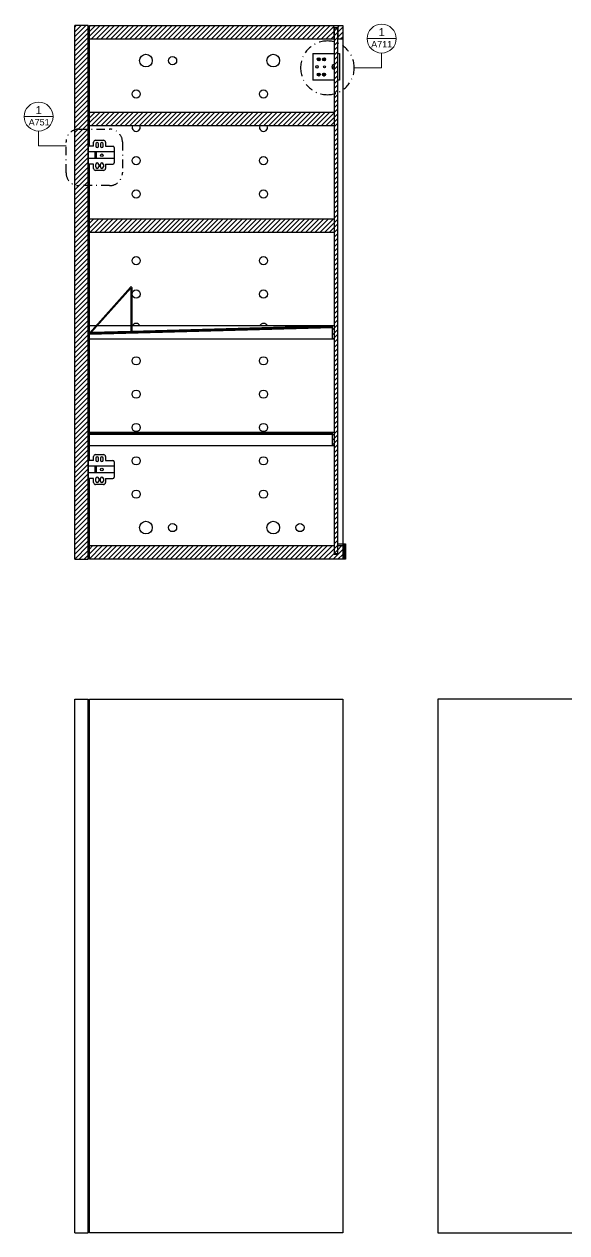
# Model space of a CAD drawing. Header units: millimetres. Extents: x 6386 to 13167, y 3420 to 7732.
# Drawn here: x 6386.4 to 6467.8, y 3715.3 to 3896.5 of the extents above; entities that cross this region are included whole.
import ezdxf
from ezdxf.enums import TextEntityAlignment as Align

# ---------------------------------------------------------------- set-up
doc = ezdxf.new("R2010")
doc.units = ezdxf.units.MM
doc.linetypes.add('TRATTOPUNTO', pattern=[25.4, 12.7, -6.35, 0, -6.35])
doc.layers.add('A-ANNO-SYMB', color=3, linetype='Continuous', lineweight=15)
for name, color, linetype in [('ARREDI SEZIONATI', 2, 'Continuous'), ('FINESTRE', 4, 'Continuous'), ('G-ANNO-LOGO', 3, 'Continuous'), ('linee sezionate', 4, 'Continuous'), ('prospetti', 2, 'Continuous'), ('simboli tratteggiati', 1, 'Continuous'), ('viti', 5, 'Continuous')]:
    doc.layers.add(name, color=color, linetype=linetype)
doc.styles.add('ARIAL', font='arial.ttf')
doc.styles.get("Standard").update_dxf_attribs({"font": 'arial.ttf'})

# ---------------------------------------------------------------- blocks, each defined once
blk = doc.blocks.new('DETAGLI')
at = {"layer": 'A-ANNO-SYMB', "linetype": 'Continuous'}
blk.add_line((486.66, 356.17), (504.76, 356.17), dxfattribs=at)
blk.add_circle((495.71, 356.17), 9.05, dxfattribs=at)
for tag, p in [('TAVOLA', (495.71, 362.76)), ('SEZIONE', (495.71, 354.67))]:
    blk.add_attdef(tag, text='', height=5, dxfattribs=at).set_placement(p, align=Align.TOP_CENTER)

msp = doc.modelspace()

# ---------------------------------------------------------------- hatches: boundary and pattern name
at = {"layer": 'G-ANNO-LOGO'}
h = msp.add_hatch(dxfattribs=at)
h.set_pattern_fill('ANSI31', color=256, scale=0.16)
h.paths.add_polyline_path([(6432.87, 3895.9), (6432.87, 3895.95), (6433.37, 3895.95), (6433.42, 3895.95), (6433.42, 3894.23), (6434.17, 3894.23), (6434.17, 3896.23), (6433.59, 3896.23), (6396.17, 3896.23), (6396.17, 3894.23), (6432.87, 3894.23)])
h.paths.add_polyline_path([(6432.92, 3883.23), (6403.03, 3883.23, -0.197781), (6404.13, 3881.23), (6432.92, 3881.23)])
h.paths.add_polyline_path([(6403.03, 3883.23), (6396.17, 3883.23), (6396.17, 3881.23), (6404.13, 3881.23, 0.197781)])
h.paths.add_polyline_path([(6395.97, 3896.23), (6393.97, 3896.23), (6393.97, 3883.89), (6395.97, 3883.89)])
h.paths.add_polyline_path([(6395.97, 3883.89), (6393.97, 3883.89), (6393.97, 3870.69), (6395.97, 3870.69)])
h.paths.add_polyline_path([(6433.37, 3895.9), (6432.92, 3895.9), (6432.92, 3894.17), (6433.37, 3894.17)])
h.paths.add_polyline_path([(6433.37, 3894.17), (6432.92, 3894.17), (6432.92, 3887.57), (6433.37, 3887.57)])
h.paths.add_polyline_path([(6433.37, 3887.57), (6432.92, 3887.57), (6432.92, 3817.06), (6433.37, 3817.06)])
h.paths.add_polyline_path([(6395.97, 3870.69), (6393.97, 3870.69), (6393.97, 3816.23), (6395.97, 3816.23)])
h.paths.add_polyline_path([(6432.92, 3867.23), (6396.17, 3867.23), (6396.17, 3865.23), (6432.92, 3865.23)])
h.paths.add_polyline_path([(6434.17, 3818.23), (6433.42, 3818.23), (6433.42, 3817.01), (6433.37, 3817.01), (6432.87, 3817.01), (6432.87, 3817.06), (6432.87, 3818.23), (6396.17, 3818.23), (6396.17, 3816.23), (6434.17, 3816.23)])
h.paths.add_polyline_path([(6432.92, 3851.23), (6432.62, 3851.23), (6432.62, 3849.23), (6432.92, 3849.23)])
h.paths.add_polyline_path([(6432.92, 3835.23), (6432.62, 3835.23), (6432.62, 3833.23), (6432.92, 3833.23)])

# ---------------------------------------------------------------- linework, layer by layer
for p, q in [((6397.13, 3851.23), (6396.17, 3851.23)), ((6396.24, 3850.23), (6396.17, 3850.23))]:
    msp.add_line(p, q)
at = {"layer": 'A-ANNO-SYMB'}
for p, q in [((6440, 3892.11), (6440, 3889.91)), ((6440, 3889.91), (6435.88, 3889.91)), ((6388.54, 3880.42), (6388.54, 3878.22)), ((6388.54, 3878.22), (6392.65, 3878.22))]:
    msp.add_line(p, q, dxfattribs=at)
at = {"layer": 'ARREDI SEZIONATI'}
for p, q in [((6393.97, 3715.27), (6393.97, 3795.27)), ((6393.97, 3795.27), (6395.97, 3795.27)), ((6395.97, 3715.27), (6395.97, 3795.27)), ((6393.97, 3715.27), (6395.97, 3715.27))]:
    msp.add_line(p, q, dxfattribs=at)
at = {"layer": 'FINESTRE'}
for p, q in [((6432.87, 3895.9), (6432.87, 3895.95)), ((6432.87, 3895.95), (6433.37, 3895.95)), ((6432.87, 3894.23), (6432.87, 3895.9)), ((6433.37, 3895.95), (6433.42, 3895.95)), ((6433.42, 3895.95), (6433.42, 3894.23)), ((6432.87, 3818.23), (6432.87, 3817.06)), ((6433.42, 3817.01), (6433.42, 3818.23)), ((6432.87, 3817.06), (6432.87, 3817.01)), ((6432.87, 3817.01), (6433.37, 3817.01)), ((6433.37, 3817.01), (6433.42, 3817.01))]:
    msp.add_line(p, q, dxfattribs=at)
at = {"layer": 'linee sezionate'}
for p, q in [((6393.97, 3816.23), (6393.97, 3896.23)), ((6395.97, 3896.23), (6393.97, 3896.23)), ((6395.97, 3816.23), (6395.97, 3896.23)), ((6396.17, 3896.23), (6434.17, 3896.23)), ((6396.17, 3878.14), (6396.17, 3896.23)), ((6433.59, 3896.23), (6434.17, 3896.23)), ((6434.17, 3896.23), (6434.17, 3816.23)), ((6396.17, 3894.23), (6432.87, 3894.23)), ((6433.42, 3894.23), (6434.17, 3894.23)), ((6432.92, 3883.23), (6396.17, 3883.23)), ((6432.92, 3881.23), (6396.17, 3881.23)), ((6396.17, 3831.04), (6396.17, 3875.44)), ((6432.92, 3867.23), (6396.17, 3867.23)), ((6432.92, 3865.23), (6396.17, 3865.23)), ((6432.62, 3849.23), (6432.62, 3851.23)), ((6432.92, 3851.23), (6432.62, 3851.23)), ((6432.92, 3849.23), (6432.62, 3849.23)), ((6432.62, 3833.23), (6432.62, 3835.23)), ((6432.92, 3835.23), (6432.62, 3835.23)), ((6432.92, 3833.23), (6432.62, 3833.23)), ((6396.17, 3816.23), (6396.17, 3828.34)), ((6432.87, 3818.23), (6396.17, 3818.23)), ((6434.17, 3818.23), (6433.42, 3818.23)), ((6434.17, 3818.23), (6434.17, 3816.23)), ((6393.97, 3816.23), (6395.97, 3816.23)), ((6434.17, 3816.23), (6396.17, 3816.23))]:
    msp.add_line(p, q, dxfattribs=at)
msp.add_lwpolyline([(6432.92, 3895.9), (6433.37, 3895.9), (6433.37, 3817.06), (6432.92, 3817.06)], close=True, dxfattribs=at)
at = {"layer": 'prospetti'}
for p, q in [((6434.17, 3894.23), (6434.17, 3888.53)), ((6434.17, 3888.53), (6434.17, 3818.53)), ((6396.17, 3850.15), (6402.31, 3857.05)), ((6396.38, 3850.16), (6402.36, 3856.89)), ((6402.36, 3856.89), (6402.36, 3850.33)), ((6402.51, 3856.99), (6402.51, 3850.33)), ((6396.17, 3850.15), (6432.62, 3851.15)), ((6432.62, 3851), (6396.17, 3850)), ((6432.62, 3850.93), (6396.17, 3849.93)), ((6402.36, 3850.4), (6396.45, 3850.24)), ((6402.36, 3851.23), (6397.33, 3851.23)), ((6432.92, 3851.23), (6402.51, 3851.23)), ((6432.62, 3851.22), (6402.51, 3850.4)), ((6432.92, 3849.23), (6396.17, 3849.23)), ((6432.92, 3835.23), (6396.17, 3835.23)), ((6396.17, 3835.15), (6432.62, 3835.15)), ((6432.62, 3835), (6396.17, 3835)), ((6432.62, 3834.93), (6396.17, 3834.93)), ((6432.92, 3833.23), (6396.17, 3833.23)), ((6396.17, 3795.27), (6434.17, 3795.27)), ((6396.17, 3715.27), (6396.17, 3795.27)), ((6434.17, 3795.27), (6434.17, 3715.27)), ((6488.23, 3795.27), (6448.43, 3795.27)), ((6448.43, 3795.27), (6448.43, 3715.27)), ((6434.17, 3715.27), (6396.17, 3715.27)), ((6448.43, 3715.27), (6488.23, 3715.27))]:
    msp.add_line(p, q, dxfattribs=at)
for centre, radius in [((6404.63, 3890.99), 0.955), ((6423.74, 3890.99), 0.955), ((6408.63, 3890.99), 0.614), ((6403.17, 3885.99), 0.614), ((6422.28, 3885.99), 0.614), ((6403.17, 3875.99), 0.614), ((6422.28, 3875.99), 0.614), ((6403.17, 3870.99), 0.614), ((6422.28, 3870.99), 0.614), ((6403.17, 3860.99), 0.614), ((6422.28, 3860.99), 0.614), ((6403.17, 3855.99), 0.614), ((6422.28, 3855.99), 0.614), ((6403.17, 3845.99), 0.614), ((6403.17, 3845.99), 0.614), ((6422.28, 3845.99), 0.614), ((6422.28, 3845.99), 0.614), ((6403.17, 3840.99), 0.614), ((6422.28, 3840.99), 0.614), ((6403.17, 3835.99), 0.614), ((6422.28, 3835.99), 0.614), ((6403.17, 3830.99), 0.614), ((6422.28, 3830.99), 0.614), ((6403.17, 3825.99), 0.614), ((6422.28, 3825.99), 0.614), ((6404.63, 3820.99), 0.955), ((6408.63, 3820.99), 0.614), ((6423.74, 3820.99), 0.955), ((6427.74, 3820.99), 0.614)]:
    msp.add_circle(centre, radius, dxfattribs=at)
for centre, radius, start, end in [((6403.17, 3880.99), 0.614, 156.9892, 23.0108), ((6422.28, 3880.99), 0.614, 156.9892, 23.0108), ((6402.39, 3856.94), 0.134, 20.7802, 124.8874), ((6403.17, 3850.99), 0.614, 23.0108, 156.9892), ((6422.28, 3850.99), 0.614, 23.0108, 156.9892)]:
    msp.add_arc(centre, radius, start, end, dxfattribs=at)
at = {"layer": 'simboli tratteggiati', "linetype": 'TRATTOPUNTO', "ltscale": 0.1}
for points in [[(6427.83, 3889.91, -0.414214), (6431.86, 3893.93)], [(6435.88, 3889.91, 0.414214), (6431.86, 3893.93)], [(6431.86, 3885.88, -0.414214), (6427.83, 3889.91)], [(6431.86, 3885.88, 0.414214), (6435.88, 3889.91)]]:
    msp.add_lwpolyline(points, format="xyb", dxfattribs=at)
msp.add_lwpolyline([(6399.19, 3872.25), (6394.57, 3872.25, -0.414214), (6392.65, 3874.17), (6392.65, 3878.79, -0.414214), (6394.57, 3880.71), (6399.19, 3880.71, -0.414214), (6401.11, 3878.79), (6401.11, 3874.17, -0.414214)], format="xyb", close=True, dxfattribs=at)
at = {"layer": 'viti'}
for p, q in [((6429.67, 3892.06), (6432.92, 3892.06)), ((6429.67, 3892.06), (6429.67, 3888.06)), ((6433.37, 3892.06), (6433.67, 3892.06)), ((6433.67, 3892.06), (6433.67, 3888.06)), ((6430.36, 3891.18), (6430.79, 3891.18)), ((6430.57, 3891.39), (6430.57, 3890.97)), ((6431.14, 3891.18), (6431.56, 3891.18)), ((6431.35, 3891.39), (6431.35, 3890.97)), ((6432.61, 3890.06), (6432.92, 3890.06)), ((6432.83, 3890.27), (6432.83, 3889.85)), ((6430.36, 3888.9), (6430.79, 3888.9)), ((6430.57, 3889.11), (6430.57, 3888.68)), ((6431.13, 3888.9), (6431.56, 3888.9)), ((6431.34, 3889.11), (6431.34, 3888.69)), ((6432.92, 3888.06), (6429.67, 3888.06)), ((6433.67, 3888.06), (6433.37, 3888.06)), ((6395.97, 3877.94), (6395.97, 3875.64)), ((6396.77, 3878.14), (6396.17, 3878.14)), ((6396.77, 3878.14), (6396.77, 3878.74)), ((6397.07, 3879.04), (6398.27, 3879.04)), ((6397.12, 3878.49), (6397.12, 3878.16)), ((6397.52, 3878.16), (6397.52, 3878.49)), ((6397.82, 3878.49), (6397.82, 3878.16)), ((6398.22, 3878.16), (6398.22, 3878.49)), ((6398.57, 3878.74), (6398.57, 3878.14)), ((6398.57, 3878.14), (6399.67, 3878.14)), ((6399.87, 3877.94), (6399.87, 3875.64)), ((6399.87, 3877.29), (6395.97, 3877.29)), ((6399.87, 3876.29), (6395.97, 3876.29)), ((6396.97, 3877.29), (6396.97, 3876.29)), ((6397.17, 3877.29), (6397.17, 3876.29)), ((6396.77, 3875.44), (6396.17, 3875.44)), ((6396.77, 3874.84), (6396.77, 3875.44)), ((6398.27, 3874.54), (6397.07, 3874.54)), ((6397.1, 3875.06), (6397.1, 3875.43)), ((6397.55, 3875.43), (6397.55, 3875.06)), ((6397.8, 3875.06), (6397.8, 3875.43)), ((6398.25, 3875.43), (6398.25, 3875.06)), ((6398.57, 3875.44), (6398.57, 3874.84)), ((6398.57, 3875.44), (6399.67, 3875.44)), ((6395.97, 3830.84), (6395.97, 3828.54)), ((6396.77, 3831.04), (6396.17, 3831.04)), ((6396.77, 3831.04), (6396.77, 3831.64)), ((6397.07, 3831.94), (6398.27, 3831.94)), ((6397.12, 3831.4), (6397.12, 3831.07)), ((6397.52, 3831.07), (6397.52, 3831.4)), ((6397.82, 3831.4), (6397.82, 3831.07)), ((6398.22, 3831.07), (6398.22, 3831.4)), ((6398.57, 3831.64), (6398.57, 3831.04)), ((6398.57, 3831.04), (6399.67, 3831.04)), ((6399.87, 3830.84), (6399.87, 3828.54)), ((6399.87, 3830.19), (6395.97, 3830.19)), ((6399.87, 3829.19), (6395.97, 3829.19)), ((6396.97, 3830.19), (6396.97, 3829.19)), ((6397.17, 3830.19), (6397.17, 3829.19)), ((6396.77, 3828.34), (6396.17, 3828.34)), ((6396.77, 3827.74), (6396.77, 3828.34)), ((6398.27, 3827.44), (6397.07, 3827.44)), ((6397.1, 3827.97), (6397.1, 3828.34)), ((6397.55, 3828.34), (6397.55, 3827.97)), ((6397.8, 3827.97), (6397.8, 3828.34)), ((6398.25, 3828.34), (6398.25, 3827.97)), ((6398.57, 3828.34), (6398.57, 3827.74)), ((6398.57, 3828.34), (6399.67, 3828.34)), ((6433.37, 3818.53), (6434.37, 3818.53)), ((6434.37, 3818.53), (6434.37, 3816.23)), ((6434.37, 3818.53), (6434.57, 3818.53)), ((6434.49, 3817.66), (6434.37, 3817.66)), ((6434.49, 3817.09), (6434.49, 3817.66)), ((6434.57, 3818.53), (6434.57, 3816.23)), ((6434.37, 3816.23), (6434.17, 3816.23)), ((6434.49, 3817.09), (6434.37, 3817.09)), ((6434.57, 3816.23), (6434.37, 3816.23)), ((6434.57, 3816.23), (6434.57, 3816.23))]:
    msp.add_line(p, q, dxfattribs=at)
for centre, radius in [((6430.29, 3890.06), 0.186), ((6430.57, 3891.18), 0.227), ((6431.35, 3891.18), 0.227), ((6431.44, 3890.06), 0.15), ((6430.57, 3888.9), 0.227), ((6431.34, 3888.9), 0.227), ((6431.35, 3888.9), 0.227), ((6398.02, 3876.79), 0.2), ((6398.02, 3829.69), 0.2)]:
    msp.add_circle(centre, radius, dxfattribs=at)
for centre, radius, start, end in [((6432.83, 3890.06), 0.31, 72.4134, 287.5866), ((6396.17, 3877.94), 0.2, 90, 180), ((6397.07, 3878.74), 0.3, 90, 180), ((6397.32, 3878.49), 0.2, 90, 180), ((6397.32, 3878.16), 0.2, 180, 270), ((6397.32, 3878.49), 0.2, 0, 90), ((6397.32, 3878.16), 0.2, 270, 0), ((6398.02, 3878.49), 0.2, 90, 180), ((6398.02, 3878.16), 0.2, 180, 270), ((6398.02, 3878.49), 0.2, 0, 90), ((6398.02, 3878.16), 0.2, 270, 0), ((6398.27, 3878.74), 0.3, 0, 90), ((6399.67, 3877.94), 0.2, 0, 90), ((6396.17, 3875.64), 0.2, 180, 270), ((6397.32, 3875.43), 0.225, 90, 180), ((6397.32, 3875.43), 0.225, 0, 90), ((6398.02, 3875.43), 0.225, 90, 180), ((6398.02, 3875.43), 0.225, 0, 90), ((6399.67, 3875.64), 0.2, 270, 0), ((6397.07, 3874.84), 0.3, 180, 270), ((6397.32, 3875.06), 0.225, 180, 270), ((6397.32, 3875.06), 0.225, 270, 0), ((6398.02, 3875.06), 0.225, 180, 270), ((6398.02, 3875.06), 0.225, 270, 0), ((6398.27, 3874.84), 0.3, 270, 0), ((6396.17, 3830.84), 0.2, 90, 180), ((6397.07, 3831.64), 0.3, 90, 180), ((6397.32, 3831.4), 0.2, 90, 180), ((6397.32, 3831.07), 0.2, 180, 270), ((6397.32, 3831.4), 0.2, 0, 90), ((6397.32, 3831.07), 0.2, 270, 0), ((6398.02, 3831.4), 0.2, 90, 180), ((6398.02, 3831.07), 0.2, 180, 270), ((6398.02, 3831.4), 0.2, 0, 90), ((6398.02, 3831.07), 0.2, 270, 0), ((6398.27, 3831.64), 0.3, 0, 90), ((6399.67, 3830.84), 0.2, 0, 90), ((6396.17, 3828.54), 0.2, 180, 270), ((6397.32, 3828.34), 0.225, 90, 180), ((6397.32, 3828.34), 0.225, 0, 90), ((6398.02, 3828.34), 0.225, 90, 180), ((6398.02, 3828.34), 0.225, 0, 90), ((6399.67, 3828.54), 0.2, 270, 0), ((6397.07, 3827.74), 0.3, 180, 270), ((6397.32, 3827.97), 0.225, 180, 270), ((6397.32, 3827.97), 0.225, 270, 0), ((6398.02, 3827.97), 0.225, 180, 270), ((6398.02, 3827.97), 0.225, 270, 0), ((6398.27, 3827.74), 0.3, 270, 0)]:
    msp.add_arc(centre, radius, start, end, dxfattribs=at)

# ---------------------------------------------------------------- block references
at = {"layer": 'A-ANNO-SYMB'}
ref = msp.add_blockref('DETAGLI', (6321.03, 3808.8), dxfattribs=dict(at, xscale=0.24, yscale=0.24, zscale=0.24))
ref.add_attrib('SEZIONE', 'A711', dxfattribs={"linetype": 'Continuous', "height": 0.96, "style": 'ARIAL'}).set_placement((6440, 3893.92), align=Align.TOP_CENTER)
ref.add_attrib('TAVOLA', '1', dxfattribs={"linetype": 'Continuous', "height": 1.2, "style": 'ARIAL'}).set_placement((6440, 3895.86), align=Align.TOP_CENTER)
ref = msp.add_blockref('DETAGLI', (6507.51, 3797.11), dxfattribs=dict(at, xscale=-0.24, yscale=0.24, zscale=0.24))
ref.add_attrib('SEZIONE', 'A751', dxfattribs={"linetype": 'Continuous', "height": 0.96, "style": 'ARIAL'}).set_placement((6388.61, 3882.23), align=Align.TOP_CENTER)
ref.add_attrib('TAVOLA', '1', dxfattribs={"linetype": 'Continuous', "height": 1.2, "style": 'ARIAL'}).set_placement((6388.54, 3884.17), align=Align.TOP_CENTER)

doc.saveas('drawing.dxf')
